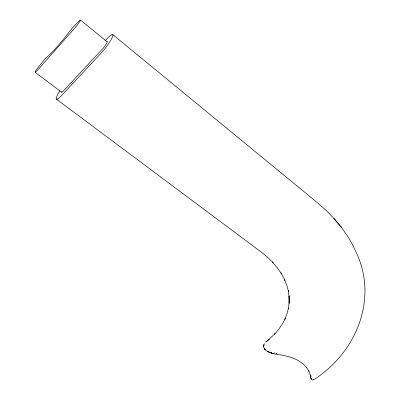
<?xml version="1.0" encoding="UTF-8"?>
<svg xmlns="http://www.w3.org/2000/svg" width="400" height="400" viewBox="0 0 400 400"><rect width="100%" height="100%" fill="white"/><g stroke="black" fill="none" stroke-linecap="round" stroke-linejoin="round"><path stroke-width="0.6" d="M310.505 376.845L310.855 378.205L311.74 378.955L310.705 377.955L310.495 376.735L310.595 377.69M263.67 346.68L263.47 345.745L263.855 346.925C263.04 346.53 263.81 344 264.11 345.265M264.44 343.515L263.46 345.86L264.015 344.76M288.41 308.455L289.165 302.23L289.115 295.895L289.18 303.27L289.12 296.945L288.245 290.56L288.59 291.915L286.88 285.5L284.34 279.125L284.975 280.315L280.97 272.85L281.58 273.995L277.36 267.835L272.33 261.895L273.14 262.745L267.28 257.02L260.67 251.63L56.38 99.125M276.19 353.77L276.665 353.705L276.19 353.77L276.44 353.585M288.53 307.895L287.14 313.425L284.87 319.305L285.365 318.335L282.365 324.005L278.685 329.39L274.37 334.47L275.015 333.755L265.715 342.1L269.465 339.205M313.855 379.655L313.565 379.815L313.87 379.63C355.505 353.315 378.16 299.99 356.72 253.445L352.555 244.635L347.455 235.935L341.425 227.4L333.845 218.325L326.04 210.33L317.375 202.675L112.805 34.625M105.09 40.585L109.08 36.81A12.13 2.12 -52.4 0 1 112.585 36.63A15.125 2.64 -52.4 0 1 101.04 53.2L62.055 95.005A14.44 2.435 -53.1 0 1 56.525 97A11.53 1.94 -53.1 0 1 59.975 90.84M312.93 379.99L311.36 379.54M311.715 378.835L310.84 378.09M276.21 353.61L276.665 353.705M274.145 353.865C282.545 355.225 291.185 356.35 298.635 360.815L303.075 363.91L306.675 367.53L306.505 367.335L308.99 371.21L308.865 370.96L310.21 374.97M273.315 353.65C269.705 352.445 264.925 351.1 263.585 347.06M35.165 72.285L61.565 92.185M80.405 20.02L107.2 41.81M341.425 227.4L333.845 218.325M310.23 375.065L310.16 374.78M106.965 41.815A3.03 0.53 -52.4 0 1 107.135 42.32A6.05 1.055 -52.4 0 1 102.55 48.895L63.845 90.51A5.775 0.975 -53.1 0 1 61.495 91.75M274.05 352.985L274.34 353.07L274.05 352.985M45.535 58.39L37.21 68.64A2.935 0.375 -53.2 0 0 35.295 71.505A5.88 0.755 -53.1 0 0 37.325 70.46L75.57 27.16A6.165 0.82 -52.6 0 0 80.29 20.5A3.09 0.41 -52.6 0 0 79.545 20.625L72.125 28.205A43.34 5.415 -52.7 0 1 45.535 58.39M313.695 379.53L313.41 379.65L313.695 379.53M271.34 353.03L273.375 353.655L269.4 352.28L271.34 353.03M269.525 352.33L267.705 351.455L269.525 352.33M310.83 375.77L310.965 376.33L310.83 375.77M265.485 349.945L264.51 348.915L265.485 349.945M310.335 375.24L310.495 375.86L310.335 375.24"/></g></svg>
